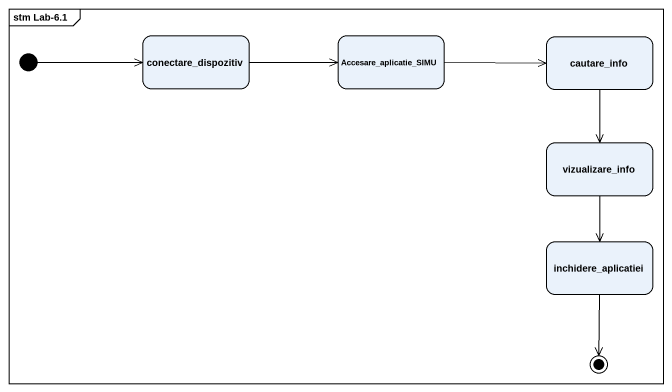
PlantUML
@startuml
mainframe stm Lab-6.1
hide empty description
state conectare_dispozitiv
state Accesare_aplicatie_SIMU
state cautare_info
state vizualizare_info
state inchidere_aplicatiei
[*] -right-> conectare_dispozitiv
conectare_dispozitiv -right-> Accesare_aplicatie_SIMU
Accesare_aplicatie_SIMU -right-> cautare_info
cautare_info --> vizualizare_info
vizualizare_info --> inchidere_aplicatiei
inchidere_aplicatiei --> [*]
@enduml
